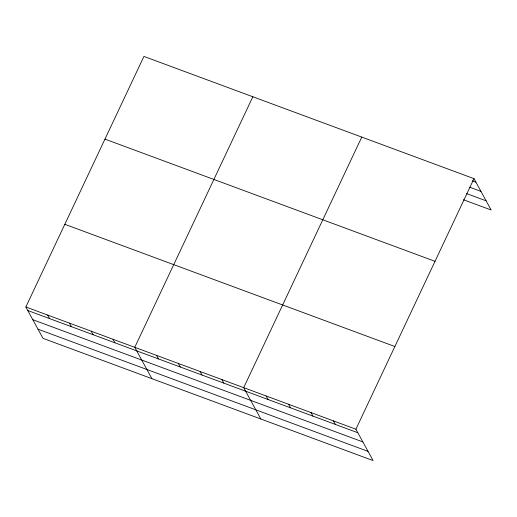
<?xml version="1.0" encoding="UTF-8"?>
<svg xmlns="http://www.w3.org/2000/svg" width="517" height="517" viewBox="0 0 517 517"><rect width="100%" height="100%" fill="white"/><g stroke="black" fill="none" stroke-linecap="round" stroke-linejoin="round"><path stroke-width="0.78" d="M25.85 306.995L355.903 429.213L373.074 460.569L43.021 338.351L25.85 306.995L143.926 56.431L473.979 178.649L491.15 210.005L463.471 199.756M252.845 96.763L134.769 347.327L151.933 378.683M361.764 137.095L243.688 387.66L260.852 419.016M355.903 429.213L473.979 178.649M472.176 180.788L475.911 182.178M469.72 187.206L480.939 191.361M466.67 193.617L486.122 200.822M104.964 139.118L435.017 261.331M64.819 224.307L394.872 346.526M27.782 310.523L357.835 432.742M32.81 319.706L362.863 441.925M37.993 329.167L368.046 451.386M333.459 420.903L335.391 424.431M311.014 412.592L312.947 416.12M288.57 404.281L290.502 407.81M266.126 395.97L268.058 399.499M221.903 379.588L223.835 383.123M200.118 371.523L202.05 375.051M178.333 363.457L180.265 366.986M156.554 355.392L158.48 358.921M112.984 339.262L114.916 342.79M91.199 331.19L93.131 334.725M69.42 323.125L71.346 326.654M47.635 315.06L49.567 318.588"/></g></svg>
